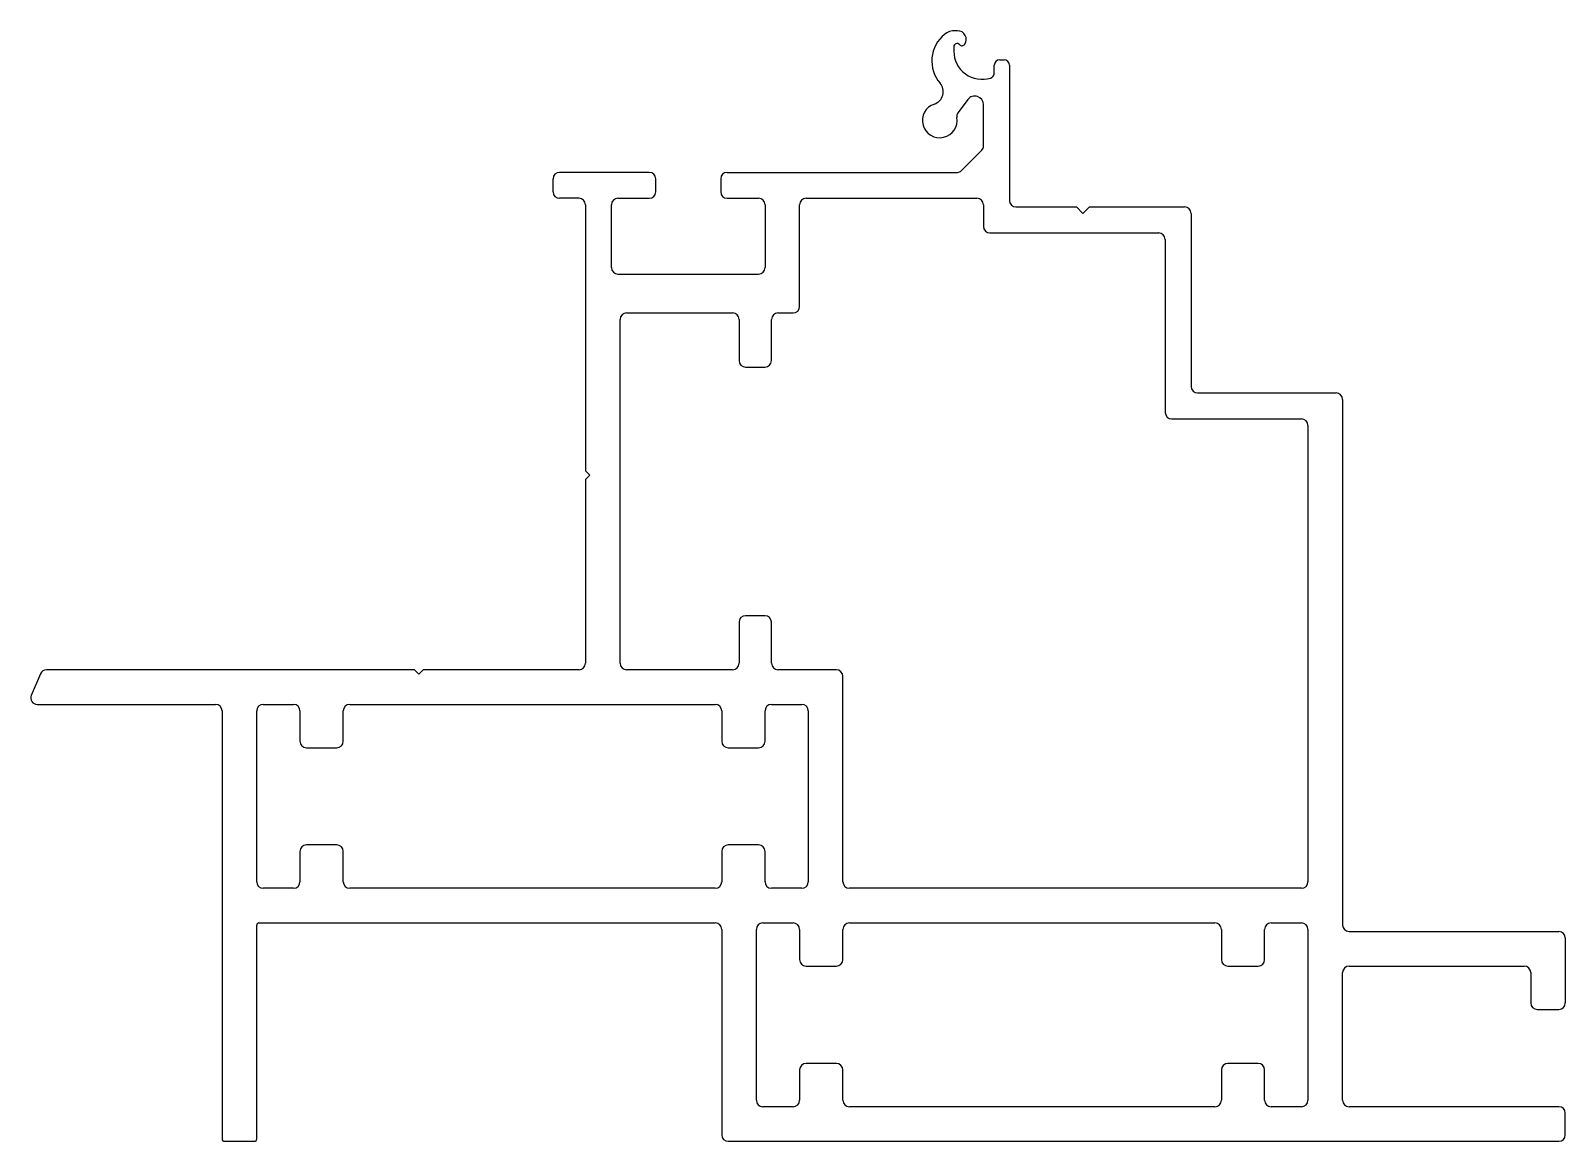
# Model space of a CAD drawing. Extents: x 3286 to 3357, y 1392 to 1443.3.
import ezdxf

# ---------------------------------------------------------------- set-up
doc = ezdxf.new("R2010")
doc.units = 0
doc.layers.get('0').update_dxf_attribs({"linetype": 'CONTINUOUS'})

msp = doc.modelspace()

# ---------------------------------------------------------------- linework, layer by layer
for p, q in [((3328.892, 1443.342), (3328.792, 1443.342)), ((3328.722, 1442.597), (3328.722, 1442.392)), ((3330.592, 1441.392), (3330.592, 1441.742)), ((3330.842, 1441.992), (3331.042, 1441.992)), ((3331.292, 1441.742), (3331.292, 1435.492)), ((3329.366, 1440.161), (3328.915, 1439.564)), ((3330.092, 1438.001), (3330.092, 1439.918)), ((3329.067, 1436.866), (3330.019, 1437.825)), ((3314.642, 1436.792), (3310.492, 1436.792)), ((3318.242, 1436.792), (3328.89, 1436.792)), ((3310.192, 1435.892), (3310.192, 1436.492)), ((3314.942, 1435.892), (3314.942, 1436.492)), ((3317.942, 1436.492), (3317.942, 1435.892)), ((3311.392, 1435.592), (3310.492, 1435.592)), ((3313.192, 1435.592), (3314.642, 1435.592)), ((3318.242, 1435.592), (3319.692, 1435.592)), ((3321.892, 1435.592), (3329.792, 1435.592)), ((3311.692, 1435.292), (3311.692, 1422.992)), ((3312.892, 1432.392), (3312.892, 1435.292)), ((3319.992, 1435.292), (3319.992, 1432.392)), ((3321.592, 1430.592), (3321.592, 1435.292)), ((3330.092, 1435.292), (3330.092, 1434.292)), ((3331.592, 1435.192), (3334.392, 1435.192)), ((3334.692, 1434.892), (3334.392, 1435.192)), ((3334.992, 1435.192), (3334.692, 1434.892)), ((3334.992, 1435.192), (3339.392, 1435.192)), ((3339.692, 1434.892), (3339.692, 1426.892)), ((3330.392, 1433.992), (3338.192, 1433.992)), ((3338.492, 1433.692), (3338.492, 1425.692)), ((3313.192, 1432.092), (3319.692, 1432.092)), ((3313.292, 1414.092), (3313.292, 1429.992)), ((3313.592, 1430.292), (3318.492, 1430.292)), ((3318.792, 1429.992), (3318.792, 1428.092)), ((3320.292, 1428.092), (3320.292, 1429.992)), ((3320.592, 1430.292), (3321.292, 1430.292)), ((3319.092, 1427.792), (3319.992, 1427.792)), ((3339.992, 1426.592), (3346.392, 1426.592)), ((3346.692, 1426.292), (3346.692, 1401.992)), ((3338.792, 1425.392), (3344.792, 1425.392)), ((3345.092, 1425.092), (3345.092, 1403.992)), ((3311.692, 1422.992), (3311.892, 1422.792)), ((3311.892, 1422.792), (3311.692, 1422.592)), ((3311.692, 1422.592), (3311.692, 1414.092)), ((3319.992, 1416.292), (3319.092, 1416.292)), ((3318.792, 1415.992), (3318.792, 1414.092)), ((3320.292, 1414.092), (3320.292, 1415.992)), ((3286.49, 1413.609), (3286.066, 1412.609)), ((3303.792, 1413.792), (3286.766, 1413.792)), ((3303.992, 1413.592), (3303.792, 1413.792)), ((3304.192, 1413.792), (3303.992, 1413.592)), ((3311.392, 1413.792), (3304.192, 1413.792)), ((3318.492, 1413.792), (3313.592, 1413.792)), ((3323.292, 1413.792), (3320.592, 1413.792)), ((3323.592, 1403.992), (3323.592, 1413.492)), ((3286.342, 1412.192), (3294.592, 1412.192)), ((3296.792, 1412.192), (3298.192, 1412.192)), ((3300.792, 1412.192), (3317.692, 1412.192)), ((3320.292, 1412.192), (3321.692, 1412.192)), ((3294.892, 1411.892), (3294.892, 1392.092)), ((3296.492, 1403.992), (3296.492, 1411.892)), ((3298.492, 1411.892), (3298.492, 1410.492)), ((3300.492, 1410.492), (3300.492, 1411.892)), ((3317.992, 1411.892), (3317.992, 1410.492)), ((3319.992, 1410.492), (3319.992, 1411.892)), ((3321.992, 1411.892), (3321.992, 1403.992)), ((3298.792, 1410.192), (3300.192, 1410.192)), ((3318.292, 1410.192), (3319.692, 1410.192)), ((3300.192, 1405.692), (3298.792, 1405.692)), ((3319.692, 1405.692), (3318.292, 1405.692)), ((3298.492, 1405.392), (3298.492, 1403.992)), ((3300.492, 1403.992), (3300.492, 1405.392)), ((3317.992, 1405.392), (3317.992, 1403.992)), ((3319.992, 1403.992), (3319.992, 1405.392)), ((3298.192, 1403.692), (3296.792, 1403.692)), ((3317.692, 1403.692), (3300.792, 1403.692)), ((3321.692, 1403.692), (3320.292, 1403.692)), ((3344.792, 1403.692), (3323.892, 1403.692)), ((3296.492, 1392.092), (3296.492, 1401.991)), ((3296.592, 1402.092), (3317.692, 1402.092)), ((3319.892, 1402.092), (3321.292, 1402.092)), ((3323.892, 1402.092), (3340.792, 1402.092)), ((3343.392, 1402.092), (3344.792, 1402.092)), ((3317.992, 1401.792), (3317.992, 1392.292)), ((3319.592, 1393.892), (3319.592, 1401.792)), ((3321.592, 1401.792), (3321.592, 1400.392)), ((3323.592, 1400.392), (3323.592, 1401.792)), ((3341.092, 1401.792), (3341.092, 1400.392)), ((3343.092, 1400.392), (3343.092, 1401.792)), ((3345.092, 1401.792), (3345.092, 1393.892)), ((3346.992, 1401.692), (3356.692, 1401.692)), ((3356.992, 1401.392), (3356.992, 1398.392)), ((3321.892, 1400.092), (3323.292, 1400.092)), ((3341.392, 1400.092), (3342.792, 1400.092)), ((3346.992, 1400.092), (3355.092, 1400.092)), ((3346.692, 1393.892), (3346.692, 1399.792)), ((3355.392, 1399.792), (3355.392, 1398.392)), ((3355.692, 1398.092), (3356.692, 1398.092)), ((3323.292, 1395.592), (3321.892, 1395.592)), ((3342.792, 1395.592), (3341.392, 1395.592)), ((3321.592, 1395.292), (3321.592, 1393.892)), ((3323.592, 1393.892), (3323.592, 1395.292)), ((3341.092, 1395.292), (3341.092, 1393.892)), ((3343.092, 1393.892), (3343.092, 1395.292)), ((3321.292, 1393.592), (3319.892, 1393.592)), ((3340.792, 1393.592), (3323.892, 1393.592)), ((3344.792, 1393.592), (3343.392, 1393.592)), ((3356.692, 1393.592), (3346.992, 1393.592)), ((3356.992, 1392.292), (3356.992, 1393.292)), ((3294.992, 1391.992), (3296.391, 1391.992)), ((3318.292, 1391.992), (3356.692, 1391.992))]:
    msp.add_line(p, q)
for centre, radius, start, end in [((3329.272, 1441.942), 1.568, 128.61721, 220.9289), ((3328.792, 1442.542), 0.8, 90, 128.61721), ((3328.892, 1442.942), 0.4, 324.53076, 90), ((3328.872, 1442.597), 0.15, 41.81031, 180), ((3329.095, 1442.797), 0.15, 221.81031, 324.53076), ((3330.022, 1442.392), 1.3, 180, 287.74384), ((3330.842, 1441.742), 0.25, 90, 180), ((3331.042, 1441.742), 0.25, 0, 90), ((3330.342, 1441.392), 0.25, 287.74384, 360), ((3327.634, 1440.522), 0.6, 288.22773, 40.9289), ((3329.688, 1439.918), 0.404, 0, 143), ((3328.072, 1439.192), 0.8, 108.22773, 10.01379), ((3329.155, 1439.383), 0.3, 143, 190.01379), ((3329.842, 1438.001), 0.25, 315.21598, 360), ((3310.492, 1436.492), 0.3, 90, 180), ((3314.642, 1436.492), 0.3, 0, 90), ((3318.242, 1436.492), 0.3, 90, 180), ((3328.89, 1437.042), 0.25, 270, 315.21598), ((3310.492, 1435.892), 0.3, 180, 270), ((3311.392, 1435.292), 0.3, 0, 90), ((3313.192, 1435.292), 0.3, 90, 180), ((3314.642, 1435.892), 0.3, 270, 0), ((3318.242, 1435.892), 0.3, 180, 270), ((3319.692, 1435.292), 0.3, 0, 90), ((3321.892, 1435.292), 0.3, 90, 180), ((3329.792, 1435.292), 0.3, 0, 90), ((3331.592, 1435.492), 0.3, 180, 270), ((3339.392, 1434.892), 0.3, 0, 90), ((3330.392, 1434.292), 0.3, 180, 270), ((3338.192, 1433.692), 0.3, 0, 90), ((3313.192, 1432.392), 0.3, 180, 270), ((3319.692, 1432.392), 0.3, 270, 0), ((3321.292, 1430.592), 0.3, 270, 0), ((3313.592, 1429.992), 0.3, 90, 180), ((3318.492, 1429.992), 0.3, 0, 90), ((3320.592, 1429.992), 0.3, 90, 180), ((3319.092, 1428.092), 0.3, 180, 270), ((3319.992, 1428.092), 0.3, 270, 0), ((3339.992, 1426.892), 0.3, 180, 270), ((3346.392, 1426.292), 0.3, 0, 90), ((3338.792, 1425.692), 0.3, 180, 270), ((3344.792, 1425.092), 0.3, 0, 90), ((3319.092, 1415.992), 0.3, 90, 180), ((3319.992, 1415.992), 0.3, 0, 90), ((3311.392, 1414.092), 0.3, 270, 0), ((3313.592, 1414.092), 0.3, 180, 270), ((3318.492, 1414.092), 0.3, 270, 0), ((3320.592, 1414.092), 0.3, 180, 270), ((3286.766, 1413.492), 0.3, 90, 157), ((3323.292, 1413.492), 0.3, 0, 90), ((3286.342, 1412.492), 0.3, 157, 270), ((3294.592, 1411.892), 0.3, 0, 90), ((3296.792, 1411.892), 0.3, 90, 180), ((3298.192, 1411.892), 0.3, 0, 90), ((3300.792, 1411.892), 0.3, 90, 180), ((3317.692, 1411.892), 0.3, 0, 90), ((3320.292, 1411.892), 0.3, 90, 180), ((3321.692, 1411.892), 0.3, 0, 90), ((3298.792, 1410.492), 0.3, 180, 270), ((3300.192, 1410.492), 0.3, 270, 0), ((3318.292, 1410.492), 0.3, 180, 270), ((3319.692, 1410.492), 0.3, 270, 0), ((3298.792, 1405.392), 0.3, 90, 180), ((3300.192, 1405.392), 0.3, 0, 90), ((3318.292, 1405.392), 0.3, 90, 180), ((3319.692, 1405.392), 0.3, 0, 90), ((3296.792, 1403.992), 0.3, 180, 270), ((3298.192, 1403.992), 0.3, 270, 0), ((3300.792, 1403.992), 0.3, 180, 270), ((3317.692, 1403.992), 0.3, 270, 0), ((3320.292, 1403.992), 0.3, 180, 270), ((3321.692, 1403.992), 0.3, 270, 0), ((3323.892, 1403.992), 0.3, 180, 270), ((3344.792, 1403.992), 0.3, 270, 0), ((3296.592, 1401.991), 0.101, 90, 180), ((3317.692, 1401.792), 0.3, 0, 90), ((3319.892, 1401.792), 0.3, 90, 180), ((3321.292, 1401.792), 0.3, 0, 90), ((3323.892, 1401.792), 0.3, 90, 180), ((3340.792, 1401.792), 0.3, 0, 90), ((3343.392, 1401.792), 0.3, 90, 180), ((3344.792, 1401.792), 0.3, 0, 90), ((3346.992, 1401.992), 0.3, 180, 270), ((3356.692, 1401.392), 0.3, 0, 90), ((3321.892, 1400.392), 0.3, 180, 270), ((3323.292, 1400.392), 0.3, 270, 0), ((3341.392, 1400.392), 0.3, 180, 270), ((3342.792, 1400.392), 0.3, 270, 0), ((3346.992, 1399.792), 0.3, 90, 180), ((3355.092, 1399.792), 0.3, 0, 90), ((3355.692, 1398.392), 0.3, 180, 270), ((3356.692, 1398.392), 0.3, 270, 360), ((3321.892, 1395.292), 0.3, 90, 180), ((3323.292, 1395.292), 0.3, 0, 90), ((3341.392, 1395.292), 0.3, 90, 180), ((3342.792, 1395.292), 0.3, 0, 90), ((3319.892, 1393.892), 0.3, 180, 270), ((3321.292, 1393.892), 0.3, 270, 0), ((3323.892, 1393.892), 0.3, 180, 270), ((3340.792, 1393.892), 0.3, 270, 0), ((3343.392, 1393.892), 0.3, 180, 270), ((3344.792, 1393.892), 0.3, 270, 0), ((3346.992, 1393.892), 0.3, 180, 270), ((3356.692, 1393.292), 0.3, 0, 90), ((3294.992, 1392.092), 0.101, 180, 270), ((3296.391, 1392.092), 0.101, 270, 0), ((3318.292, 1392.292), 0.3, 180, 270), ((3356.692, 1392.292), 0.3, 270, 360)]:
    msp.add_arc(centre, radius, start, end)

doc.saveas('drawing.dxf')
